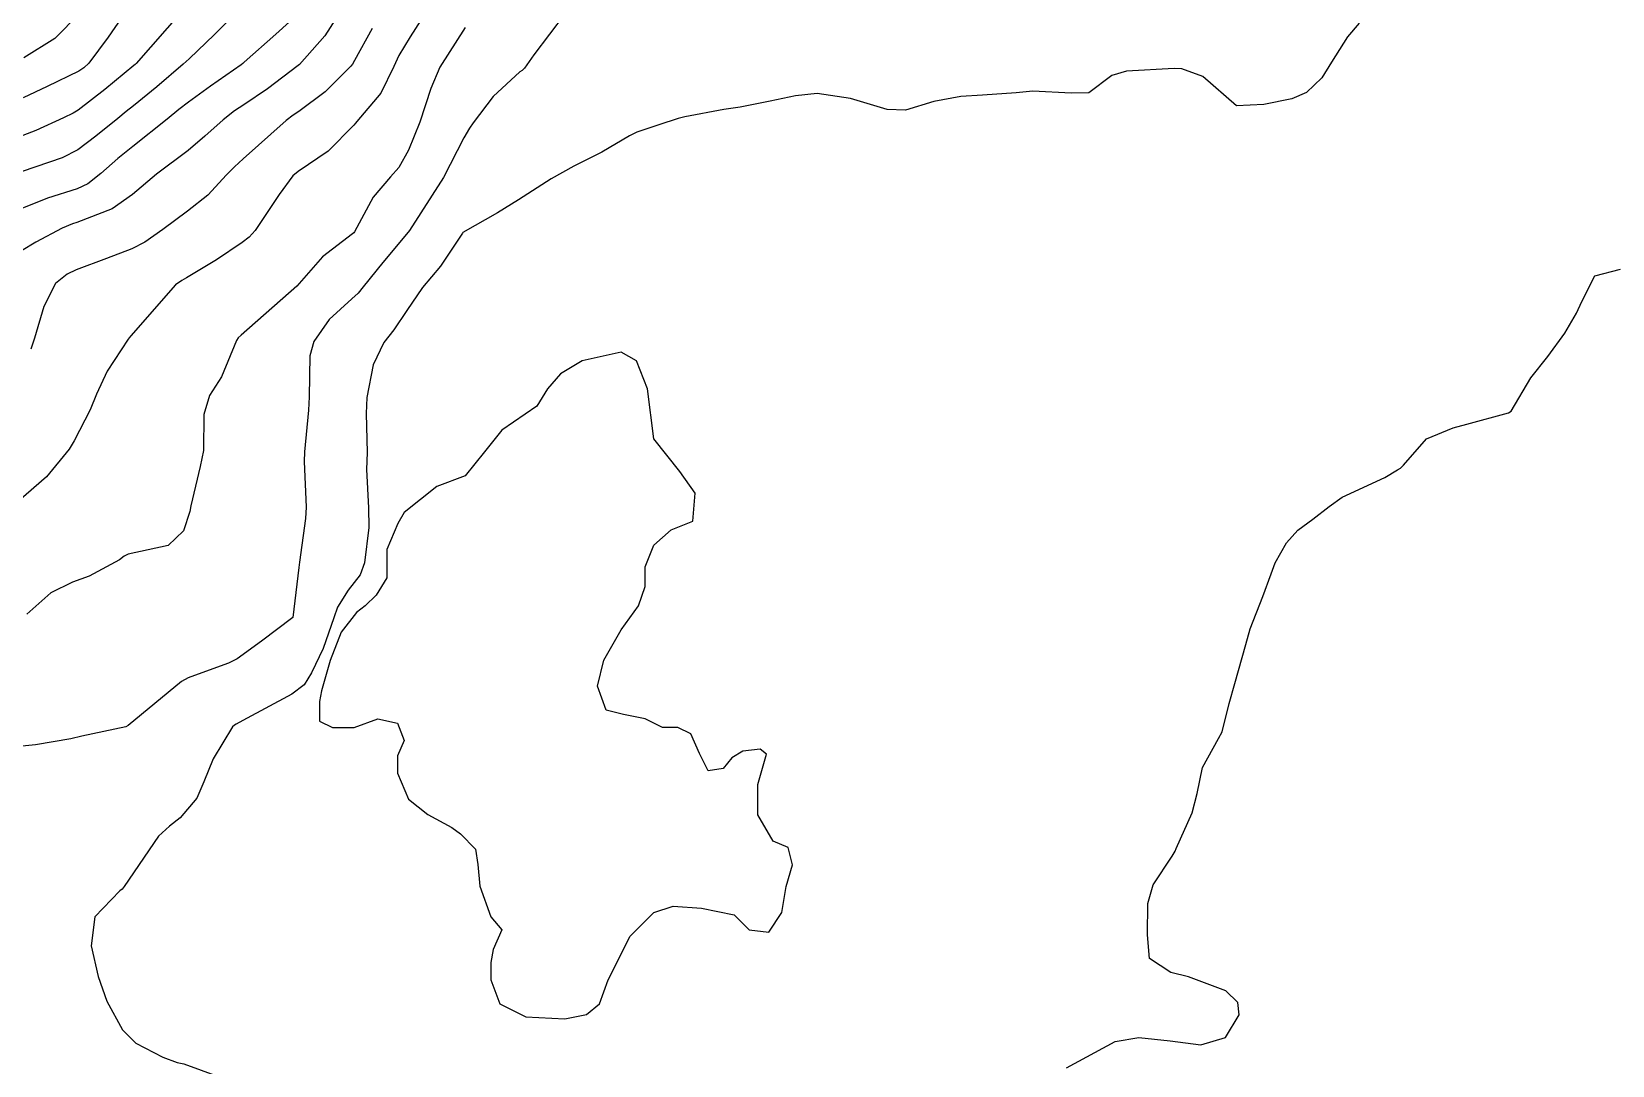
# Model space of a CAD drawing. Header units: metres. Extents: x 307586 to 320046, y 7427249 to 7434250.
# Drawn here: x 310795.9 to 310853.3, y 7432840.5 to 7432878 of the extents above; entities that cross this region are included whole.
import ezdxf

# ---------------------------------------------------------------- set-up
doc = ezdxf.new("R2010")
doc.units = ezdxf.units.M
doc.header["$MEASUREMENT"] = 0
for name, color, linetype in [('Curvas de Nivel 1m', 11, 'Continuous'), ('Curvas de Nivel 5m', 15, 'Continuous'), ('Hidrografia', 140, 'Continuous')]:
    doc.layers.add(name, color=color, linetype=linetype)

msp = doc.modelspace()

# ---------------------------------------------------------------- linework, layer by layer
at = {"layer": 'Curvas de Nivel 1m', "flags": 128}
for points, elevation in [([(310807.152, 7432878.725), (310806.578, 7432877.817), (310805.653, 7432876.778), (310805.608, 7432876.741), (310804.495, 7432875.902), (310803.631, 7432875.32), (310803.3, 7432875.101), (310802.885, 7432874.777), (310802.22, 7432874.181), (310801.612, 7432873.67), (310800.471, 7432872.807), (310799.595, 7432872.069), (310798.864, 7432871.553), (310797.585, 7432871.058), (310797.421, 7432871.005), (310797.05, 7432870.845), (310796.094, 7432870.336), (310795.57, 7432870.031)], 718), ([(310801.465, 7432878.793), (310800.253, 7432877.405), (310799.733, 7432876.819), (310799.692, 7432876.78), (310799.652, 7432876.746), (310798.595, 7432875.874), (310797.627, 7432875.122), (310797.45, 7432875.017), (310797.092, 7432874.845), (310796.087, 7432874.387), (310795.616, 7432874.209)], 721), ([(310799.443, 7432878.822), (310798.719, 7432877.773), (310798.01, 7432876.836), (310797.83, 7432876.659), (310797.648, 7432876.542), (310796.501, 7432875.99), (310795.634, 7432875.571)], 722), ([(310815.285, 7432878.626), (310814.152, 7432877.136), (310813.816, 7432876.648), (310813.733, 7432876.567), (310813.651, 7432876.51), (310812.68, 7432875.617), (310811.958, 7432874.667), (310811.818, 7432874.471), (310811.617, 7432874.121), (310810.878, 7432872.681), (310809.646, 7432870.761), (310809.601, 7432870.7), (310808.672, 7432869.603), (310807.964, 7432868.716), (310807.778, 7432868.491), (310807.549, 7432868.286), (310806.732, 7432867.537), (310806.17, 7432866.734), (310806.035, 7432866.225), (310806.004, 7432864.735), (310805.983, 7432864.25), (310805.833, 7432862.736), (310805.83, 7432862.386), (310805.898, 7432860.736), (310805.874, 7432860.319), (310805.653, 7432858.738), (310805.627, 7432858.542), (310805.413, 7432856.74), (310804.281, 7432855.876), (310803.39, 7432855.234), (310803.084, 7432855.076), (310802.251, 7432854.781), (310801.615, 7432854.553), (310801.379, 7432854.42), (310799.446, 7432852.819), (310799.362, 7432852.771), (310797.765, 7432852.43), (310797.358, 7432852.337), (310796.084, 7432852.124), (310795.355, 7432852.04)], 714), ([(310810.248, 7432878.691), (310809.664, 7432877.79), (310809.259, 7432877.102), (310809.077, 7432876.706), (310808.611, 7432875.738), (310807.74, 7432874.719), (310807.684, 7432874.658), (310807.621, 7432874.577), (310806.698, 7432873.643), (310805.605, 7432872.905), (310805.413, 7432872.743), (310804.918, 7432872.072), (310804.048, 7432870.763), (310803.825, 7432870.52), (310803.576, 7432870.324), (310802.65, 7432869.696), (310801.557, 7432869.045), (310801.39, 7432868.957), (310801.154, 7432868.796), (310799.534, 7432866.94), (310799.482, 7432866.872), (310799.447, 7432866.821), (310798.675, 7432865.669), (310798.296, 7432864.832), (310798.064, 7432864.268), (310797.486, 7432863.141), (310797.373, 7432862.952), (310797.299, 7432862.842), (310796.485, 7432861.837), (310795.464, 7432860.955)], 716), ([(310805.672, 7432878.664), (310804.799, 7432877.887), (310803.654, 7432876.87), (310803.6, 7432876.824), (310803.54, 7432876.771), (310802.429, 7432875.994), (310801.632, 7432875.42), (310801.279, 7432875.145), (310800.851, 7432874.802), (310799.613, 7432873.815), (310799.064, 7432873.37), (310798.445, 7432872.832), (310797.979, 7432872.456), (310797.597, 7432872.28), (310796.514, 7432871.931), (310795.59, 7432871.566)], 719), ([(310797.671, 7432878.629), (310796.785, 7432877.726), (310795.655, 7432877.019)], 723), ([(310844.089, 7432878.284), (310843.668, 7432877.784), (310843.087, 7432876.867), (310842.737, 7432876.299), (310842.183, 7432875.766), (310841.641, 7432875.542), (310840.633, 7432875.33), (310839.637, 7432875.289), (310838.42, 7432876.352), (310837.656, 7432876.625), (310837.379, 7432876.64), (310835.654, 7432876.537), (310835.12, 7432876.388), (310834.284, 7432875.759), (310833.643, 7432875.741), (310832.257, 7432875.811), (310831.643, 7432875.756), (310830.422, 7432875.668), (310829.64, 7432875.623), (310828.666, 7432875.441), (310827.633, 7432875.123), (310826.967, 7432875.153), (310825.639, 7432875.547), (310824.426, 7432875.734), (310823.64, 7432875.651), (310822.723, 7432875.452), (310821.633, 7432875.24), (310821.045, 7432875.145), (310819.627, 7432874.885), (310819.389, 7432874.82), (310818.683, 7432874.589), (310817.89, 7432874.328), (310817.619, 7432874.191), (310816.619, 7432873.604), (310815.608, 7432873.093), (310814.779, 7432872.632), (310813.595, 7432871.877), (310812.84, 7432871.407), (310811.583, 7432870.69), (310811.565, 7432870.67), (310810.774, 7432869.473), (310810.115, 7432868.692), (310809.545, 7432867.863), (310809.078, 7432867.164), (310808.712, 7432866.708), (310808.332, 7432865.9), (310808.097, 7432864.714), (310808.077, 7432864.134), (310808.107, 7432862.714), (310808.091, 7432862.099), (310808.156, 7432860.713), (310808.168, 7432859.997), (310808.009, 7432858.714), (310807.86, 7432858.284), (310807.423, 7432857.722), (310807.028, 7432857.113), (310806.897, 7432856.725), (310806.509, 7432855.616), (310806.09, 7432854.733), (310805.823, 7432854.291), (310805.375, 7432853.959), (310803.605, 7432853.006), (310803.364, 7432852.869), (310803.3, 7432852.834), (310803.225, 7432852.771), (310802.523, 7432851.607), (310802.185, 7432850.782), (310801.929, 7432850.189), (310801.323, 7432849.477), (310800.94, 7432849.174), (310800.536, 7432848.802), (310799.295, 7432846.98), (310799.224, 7432846.89), (310799.139, 7432846.822), (310798.232, 7432845.877), (310798.099, 7432844.832), (310798.359, 7432843.722), (310798.668, 7432842.826), (310799.233, 7432841.781), (310799.715, 7432841.3), (310800.694, 7432840.798), (310801.22, 7432840.6), (310801.458, 7432840.548), (310803.21, 7432839.917)], 713), ([(310808.29, 7432878.09), (310807.655, 7432876.922), (310807.581, 7432876.793), (310807.521, 7432876.721), (310806.583, 7432875.786), (310805.628, 7432875.079), (310805.426, 7432874.943), (310805.166, 7432874.747), (310803.609, 7432873.357), (310803.304, 7432873.075), (310803.012, 7432872.776), (310802.329, 7432872.049), (310801.59, 7432871.46), (310800.703, 7432870.803), (310800.049, 7432870.34), (310799.572, 7432870.101), (310798.65, 7432869.746), (310797.56, 7432869.337), (310797.226, 7432869.175), (310796.811, 7432868.847), (310796.382, 7432868.014), (310796.049, 7432866.855), (310795.915, 7432866.468)], 717), ([(310833.474, 7432840.406), (310835.233, 7432841.36), (310836.099, 7432841.507), (310837.233, 7432841.386), (310838.343, 7432841.237), (310839.235, 7432841.505), (310839.735, 7432842.333), (310839.688, 7432842.774), (310839.252, 7432843.204), (310837.901, 7432843.709), (310837.258, 7432843.861), (310836.483, 7432844.368), (310836.414, 7432845.231), (310836.418, 7432846.369), (310836.622, 7432847.045), (310837.31, 7432848.078), (310837.409, 7432848.262), (310837.45, 7432848.359), (310838.029, 7432849.656), (310838.214, 7432850.351), (310838.401, 7432851.301), (310838.984, 7432852.344), (310839.121, 7432852.587), (310839.376, 7432853.611), (310839.578, 7432854.337), (310839.975, 7432855.761), (310840.139, 7432856.329), (310840.592, 7432857.49), (310840.894, 7432858.318), (310841.038, 7432858.717), (310841.45, 7432859.445), (310841.863, 7432859.9), (310842.403, 7432860.301), (310843.001, 7432860.761), (310843.471, 7432861.101), (310845.019, 7432861.808), (310845.481, 7432862.085), (310845.589, 7432862.152), (310845.698, 7432862.258), (310846.532, 7432863.21), (310847.497, 7432863.608), (310847.994, 7432863.739), (310849.502, 7432864.157), (310849.597, 7432864.219), (310850.309, 7432865.42), (310850.93, 7432866.199), (310851.541, 7432867.047), (310851.973, 7432867.762), (310852.158, 7432868.184), (310852.63, 7432869.116), (310853.571, 7432869.368)], 713)]:
    msp.add_lwpolyline(points, dxfattribs=dict(at, elevation=elevation))
at = {"layer": 'Curvas de Nivel 5m', "flags": 128}
for points, elevation in [([(310803.483, 7432878.772), (310802.57, 7432877.875), (310801.655, 7432876.992), (310801.438, 7432876.793), (310800.479, 7432875.969), (310799.63, 7432875.282), (310799.373, 7432875.076), (310799.066, 7432874.826), (310798.271, 7432874.178), (310797.611, 7432873.691), (310797.051, 7432873.404), (310795.603, 7432872.899)], 720), ([(310811.667, 7432878.125), (310810.747, 7432876.684), (310810.422, 7432875.908), (310810.018, 7432874.694), (310809.613, 7432873.681), (310809.262, 7432873.048), (310808.961, 7432872.706), (310808.332, 7432871.976), (310807.65, 7432870.719), (310807.625, 7432870.677), (310807.582, 7432870.64), (310806.485, 7432869.815), (310805.553, 7432868.74), (310803.535, 7432866.972), (310803.435, 7432866.87), (310803.376, 7432866.772), (310802.826, 7432865.464), (310802.388, 7432864.781), (310802.181, 7432864.098), (310802.173, 7432862.783), (310802.057, 7432862.204), (310801.717, 7432860.787), (310801.674, 7432860.573), (310801.449, 7432859.881), (310800.891, 7432859.349), (310799.436, 7432859.032), (310799.296, 7432858.96), (310799.123, 7432858.823), (310798.033, 7432858.228), (310797.425, 7432858.021), (310796.642, 7432857.626), (310795.762, 7432856.857)], 715)]:
    msp.add_lwpolyline(points, dxfattribs=dict(at, elevation=elevation))
at = {"layer": 'Hidrografia'}
msp.add_lwpolyline([(310807.165, 7432856.203), (310806.771, 7432855.18), (310806.456, 7432854.079), (310806.378, 7432853.685), (310806.378, 7432852.978), (310806.85, 7432852.742), (310807.637, 7432852.742), (310808.502, 7432853.056), (310809.211, 7432852.899), (310809.447, 7432852.27), (310809.211, 7432851.719), (310809.211, 7432851.09), (310809.604, 7432850.146), (310810.313, 7432849.595), (310811.178, 7432849.123), (310811.493, 7432848.887), (310812.044, 7432848.337), (310812.123, 7432847.786), (310812.201, 7432846.999), (310812.6, 7432845.879), (310812.993, 7432845.407), (310812.679, 7432844.699), (310812.6, 7432844.227), (310812.6, 7432843.598), (310812.915, 7432842.733), (310813.859, 7432842.261), (310815.276, 7432842.182), (310816.063, 7432842.339), (310816.535, 7432842.733), (310816.85, 7432843.598), (310817.243, 7432844.384), (310817.637, 7432845.171), (310818.502, 7432846.036), (310819.211, 7432846.272), (310820.234, 7432846.194), (310821.414, 7432845.958), (310821.965, 7432845.407), (310822.674, 7432845.328), (310823.146, 7432846.036), (310823.303, 7432846.98), (310823.539, 7432847.767), (310823.382, 7432848.396), (310822.831, 7432848.632), (310822.28, 7432849.576), (310822.28, 7432850.677), (310822.595, 7432851.778), (310822.363, 7432851.963), (310821.733, 7432851.884), (310821.34, 7432851.648), (310821.025, 7432851.255), (310820.474, 7432851.176), (310820.159, 7432851.806), (310819.845, 7432852.514), (310819.372, 7432852.75), (310818.821, 7432852.75), (310818.192, 7432853.064), (310817.405, 7432853.222), (310816.775, 7432853.379), (310816.46, 7432854.244), (310816.696, 7432855.188), (310817.326, 7432856.289), (310817.956, 7432857.154), (310818.192, 7432857.862), (310818.192, 7432858.57), (310818.507, 7432859.357), (310819.136, 7432859.908), (310819.923, 7432860.222), (310820.002, 7432861.245), (310819.451, 7432862.031), (310818.507, 7432863.211), (310818.271, 7432865.02), (310817.877, 7432866.043), (310817.326, 7432866.358), (310815.91, 7432866.043), (310815.122, 7432865.571), (310814.65, 7432865.02), (310814.257, 7432864.391), (310812.997, 7432863.526), (310812.368, 7432862.739), (310811.66, 7432861.874), (310810.636, 7432861.481), (310809.456, 7432860.537), (310809.22, 7432860.144), (310808.826, 7432859.2), (310808.826, 7432858.492), (310808.826, 7432858.177), (310808.433, 7432857.548), (310808.039, 7432857.154), (310807.725, 7432856.919)], close=True, dxfattribs=at)

doc.saveas('drawing.dxf')
